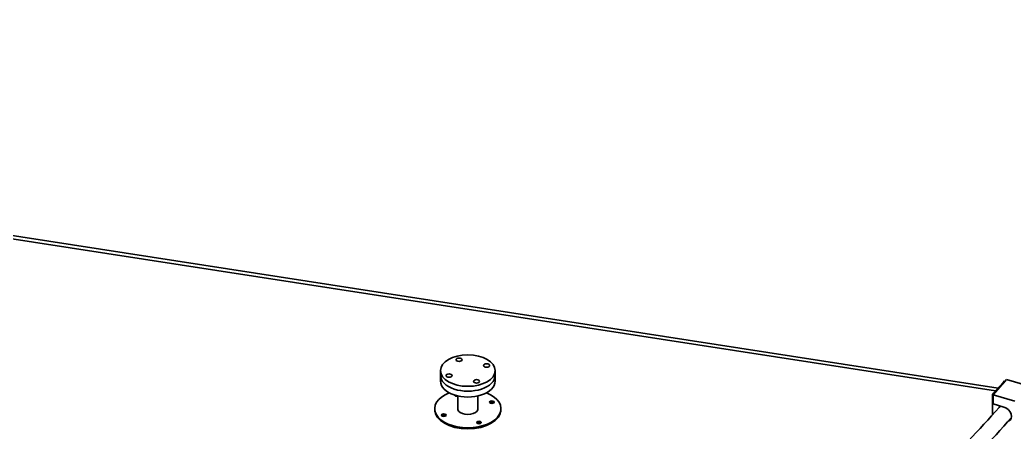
# Model space of a CAD drawing. Header units: millimetres. Extents: x 0 to 42050, y 0 to 29700.
# Drawn here: x 28221 to 29421, y 12107 to 12605 of the extents above; entities that cross this region are included whole.
import ezdxf

# ---------------------------------------------------------------- set-up
doc = ezdxf.new("R2010")
doc.units = ezdxf.units.MM
doc.header["$LTSCALE"] = 50
doc.layers.add('Visible', color=7, linetype='Continuous', lineweight=35)
doc.layers.add('Visible Narrow', color=7, linetype='Continuous', lineweight=18)

msp = doc.modelspace()

# ---------------------------------------------------------------- linework, layer by layer
at = {"layer": 'Visible', "color": 9, "true_color": 0xc0c0c0}
for p, q in [((26704.35, 12577.37), (29402, 12160.04)), ((29399.04, 12156.67), (26702.69, 12573.8))]:
    msp.add_line(p, q, dxfattribs=at)
at = {"layer": 'Visible'}
for p, q in [((28728.92, 12175.26), (28728.92, 12181.14)), ((28794.92, 12175.26), (28794.92, 12181.14)), ((28728.92, 12175.26), (28728.92, 12168.24)), ((28794.92, 12175.26), (28794.92, 12168.24)), ((29395.97, 12151.61), (29412.26, 12170.14)), ((29412.26, 12170.14), (29438.3, 12162.51)), ((29407.94, 12166.8), (29396.72, 12154.03)), ((29397.79, 12153.72), (29409.01, 12166.49)), ((29407.94, 12166.8), (29409.57, 12168.65)), ((29409.01, 12166.49), (29410.1, 12167.72)), ((29410.67, 12168.33), (29409.57, 12168.65)), ((29410.13, 12167.71), (29410.1, 12167.72)), ((29410.1, 12167.68), (29410.1, 12167.72)), ((28749.86, 12134.03), (28749.86, 12150.5)), ((28773.98, 12134.03), (28773.98, 12150.5)), ((29396.72, 12154.03), (29395.1, 12152.18)), ((29396.19, 12151.86), (29395.1, 12152.18)), ((29395.1, 12152.18), (29395.1, 12127.55)), ((29395.97, 12151.61), (29422.01, 12143.98)), ((29395.97, 12140.83), (29395.97, 12151.61)), ((29397.79, 12153.72), (29396.71, 12152.48)), ((29396.74, 12152.47), (29396.71, 12152.48)), ((28721.92, 12135.09), (28721.92, 12133.78)), ((28801.92, 12135.09), (28801.92, 12133.78)), ((29395.97, 12140.83), (29408.99, 12137.01)), ((29415.79, 12121.25), (29416.34, 12121.38))]:
    msp.add_line(p, q, dxfattribs=at)
at = {"layer": 'Visible', "color": 9, "true_color": 0xc0c0c0}
for centre, major_axis, start_param, end_param in [((26536.67, 12505.05), (-3300, 0), 6.0866343, 9.6231248), ((26536.67, 12505.05), (3260, 0), 4.9179129, 6.2831853), ((26536.67, 12601.39), (3260, 0), 5.6733017, 6.0204043)]:
    msp.add_ellipse(centre, major_axis=major_axis, ratio=0.5773503, start_param=start_param, end_param=end_param, dxfattribs=at)
at = {"layer": 'Visible'}
for centre, major_axis in [((28761.92, 12181.14), (-33, 0)), ((28751.35, 12194.22), (-3.6, 0)), ((28784.57, 12187.24), (3.6, 0)), ((28739.26, 12175.04), (-3.6, 0)), ((28772.48, 12168.06), (3.6, 0)), ((28790.92, 12142.9), (-2.8, 0)), ((28732.91, 12127.28), (2.8, 0)), ((28775.44, 12118.35), (-2.8, 0))]:
    msp.add_ellipse(centre, major_axis=major_axis, ratio=0.5773503, dxfattribs=at)
for centre, major_axis, ratio, start_param, end_param in [((28761.92, 12175.26), (-33, 0), 0.5773503, 0, 3.1415927), ((28761.92, 12175.26), (-33, 0), 0.5773503, 0, 3.1415927), ((28761.92, 12168.24), (-33, 0), 0.5773503, 0, 3.1415927), ((28761.92, 12135.09), (-40, 0), 0.5773503, 5.3059382, 10.402025), ((28748.39, 12151.83), (-2.8, 0), 0.5773503, 0.0973596, 2.1209053), ((28748.39, 12150.53), (-2.8, 0), 0.5773503, 5.6376126, 5.8672332), ((28761.92, 12133.78), (40, 0), 0.5773503, 3.1415927, 6.2831853), ((28761.92, 12135.09), (12.2, 0), 0.5773503, 2.9899521, 6.4348258), ((28761.92, 12133.78), (-12.2, 0), 0.5773503, 6.1315448, 6.1903166), ((28761.92, 12133.78), (12.2, 0), 0.5773503, 0.0928688, 0.1516405), ((28790.92, 12141.59), (-2.8, 0), 0.5773503, 3.5575447, 5.8672332), ((29410.61, 12129.34), (-7.81, 6.87), 0.7281399, 5.8411183, 6.36043), ((29411.16, 12129.96), (-7.81, 6.87), 0.7281399, 0.0543349, 0.0828959), ((29408.99, 12128.52), (7.81, -6.87), 0.7281399, 5.8873922, 8.4232044), ((28732.91, 12125.97), (-2.8, 0), 0.5773503, 3.5575447, 5.8672332), ((29409.54, 12129.14), (7.81, -6.87), 0.7281399, 5.8890911, 6.2288504), ((29411.16, 12129.96), (7.81, -6.87), 0.7281399, 5.7458644, 5.8052105), ((28775.44, 12117.04), (-2.8, 0), 0.5773503, 3.5575447, 5.8672332)]:
    msp.add_ellipse(centre, major_axis=major_axis, ratio=ratio, start_param=start_param, end_param=end_param, dxfattribs=at)
for points, knots in [([(29403.26, 12136.67), (29354.85, 12082.2), (29301.74, 12029.09), (29203.02, 11940.76), (29159.57, 11904.75), (29113.96, 11869.67)], [4.53906666, 4.53906666, 4.53906666, 4.53906666, 4.63808557, 4.63808557, 4.70893577, 4.70893577, 4.70893577, 4.70893577]), ([(29418.11, 12124.3), (29369.07, 12069.08), (29315.31, 12015.3), (29213.71, 11924.4), (29167.87, 11886.54), (29119.69, 11849.72)], [4.53878717, 4.53878717, 4.53878717, 4.53878717, 4.63808557, 4.63808557, 4.71203727, 4.71203727, 4.71203727, 4.71203727])]:
    msp.add_open_spline(points, degree=3, knots=knots, dxfattribs=at)
at = {"layer": 'Visible Narrow'}
for p, q in [((29409.01, 12166.49), (29407.94, 12166.8)), ((29396.72, 12154.03), (29397.79, 12153.72)), ((29415.79, 12121.25), (29415.46, 12120.87))]:
    msp.add_line(p, q, dxfattribs=at)

doc.saveas('drawing.dxf')
